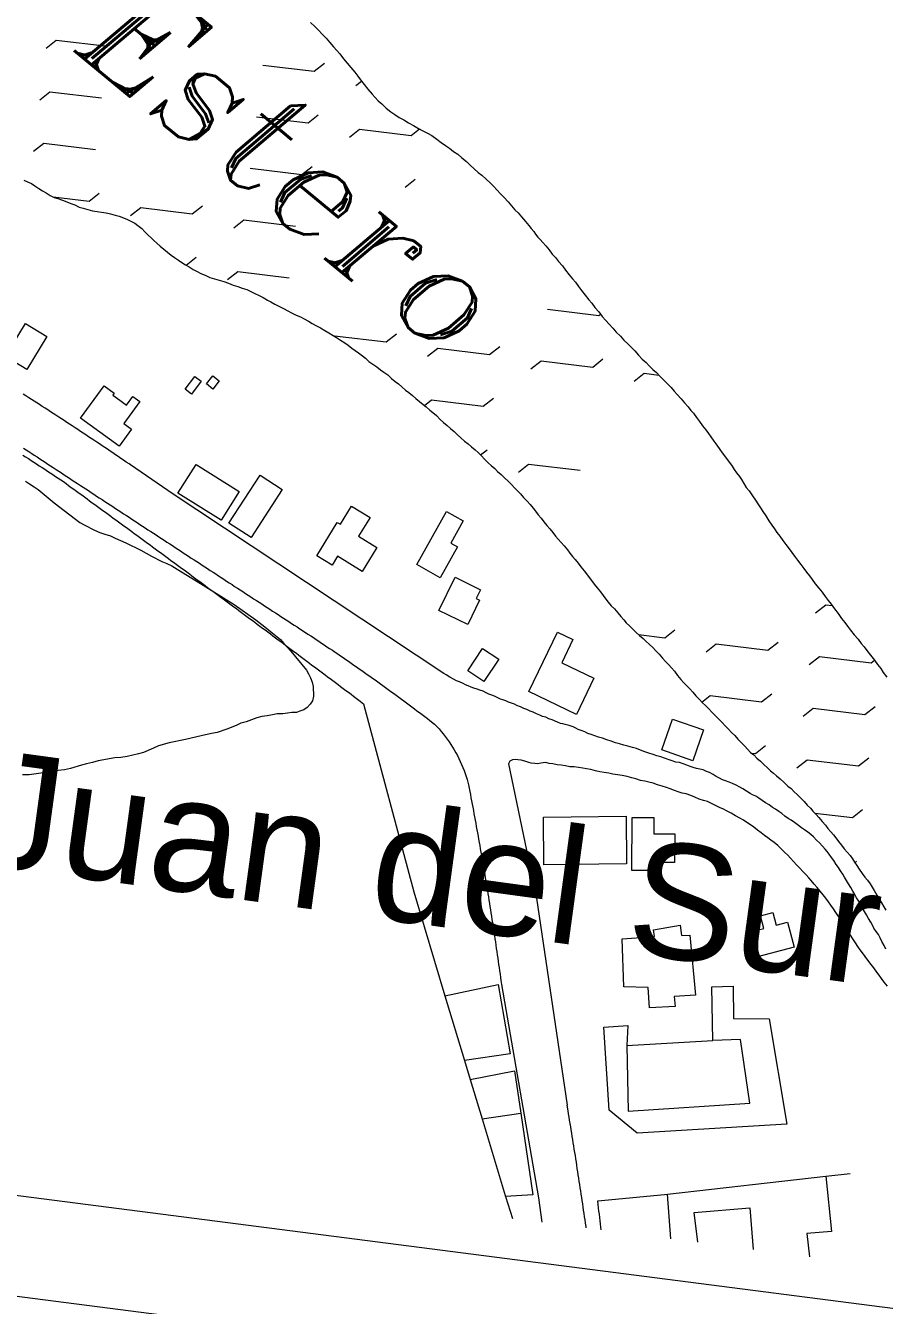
# Model space of a CAD drawing. Header units: inches. Extents: x 610851 to 630254, y 1234683 to 1264905.
# Drawn here: x 622846.62 to 622852.14, y 1246128.93 to 1246137.14 of the extents above; entities that cross this region are included whole.
import ezdxf

# ---------------------------------------------------------------- set-up
doc = ezdxf.new("R2010")
doc.units = ezdxf.units.IN
doc.header["$MEASUREMENT"] = 0
doc.layers.add('Level 50', color=7, linetype='Continuous', lineweight=0)
doc.layers.add('Level 7', color=7, linetype='Continuous', lineweight=0)
doc.styles.add('ROMANT', font='romant.shx')
doc.styles.add('Styletxt', font='txt.shx')
doc.styles.add('Swis721', font='swissk.ttf')
doc.styles.add('WMF-Arial0', font='arial.ttf')
doc.dimstyles.new('STANDARD-Linear', dxfattribs={"dimtxt": 1.5, "dimasz": 1.13, "dimexe": 0.125, "dimexo": 0.000625, "dimgap": 0.3, "dimtad": 1, "dimzin": 7, "dimdsep": 46, "dimtxsty": 'Styletxt', "dimsah": 1, "dimcen": 2.5, "dimclrd": 1, "dimclre": 1, "dimclrt": 2, "dimaunit": 1, "dimadec": 7, "dimazin": 0, "dimtfac": 1, "dimtofl": 0, "dimtmove": 1, "dimatfit": 3, "dimfxl": 1, "dimtolj": 1, "dimtzin": 0, "dimarcsym": 0})

msp = doc.modelspace()

# ---------------------------------------------------------------- linework, layer by layer
at = {"layer": 'Level 50', "color": 7}
for p, q in [((622846.75227, 1246136.99928), (622846.81796, 1246137.05078)), ((622846.81793, 1246137.05079), (622847.14941, 1246137.01064)), ((622848.14385, 1246136.89019), (622848.47533, 1246136.85004)), ((622848.47536, 1246136.85002), (622848.54105, 1246136.90152)), ((622848.74114, 1246136.75837), (622848.77812, 1246136.78737)), ((622846.71212, 1246136.6678), (622846.77781, 1246136.7193)), ((622846.77778, 1246136.71931), (622847.10926, 1246136.67916)), ((622848.1037, 1246136.55871), (622848.43518, 1246136.51856)), ((622848.43521, 1246136.51855), (622848.5009, 1246136.57005)), ((622848.70099, 1246136.4269), (622848.76668, 1246136.4784)), ((622848.76666, 1246136.47841), (622849.09814, 1246136.43826)), ((622849.09816, 1246136.43824), (622849.15106, 1246136.47971)), ((622846.67196, 1246136.33632), (622846.73766, 1246136.38782)), ((622846.73763, 1246136.38784), (622847.06911, 1246136.34769)), ((622848.06355, 1246136.22723), (622848.39503, 1246136.18708)), ((622848.39506, 1246136.18707), (622848.46075, 1246136.23857)), ((622849.05801, 1246136.10677), (622849.12371, 1246136.15827)), ((622846.79859, 1246136.04411), (622847.02896, 1246136.01621)), ((622847.02899, 1246136.01619), (622847.09468, 1246136.06769)), ((622847.29477, 1246135.92454), (622847.36047, 1246135.97604)), ((622847.36044, 1246135.97606), (622847.69192, 1246135.9359)), ((622847.69195, 1246135.93589), (622847.75764, 1246135.98739)), ((622847.95773, 1246135.84424), (622848.02343, 1246135.89574)), ((622848.0234, 1246135.89575), (622848.35488, 1246135.8556)), ((622847.65264, 1246135.60507), (622847.71749, 1246135.65591)), ((622847.91758, 1246135.51276), (622847.98327, 1246135.56426)), ((622847.98325, 1246135.56428), (622848.31473, 1246135.52412)), ((622849.97212, 1246135.32337), (622850.3036, 1246135.28322)), ((622850.30363, 1246135.2832), (622850.31352, 1246135.29096)), ((622848.6027, 1246135.14983), (622848.60608, 1246135.15248)), ((622848.60605, 1246135.15249), (622848.93753, 1246135.11234)), ((622848.93756, 1246135.11233), (622849.00326, 1246135.16383)), ((622849.20334, 1246135.02068), (622849.26904, 1246135.07218)), ((622849.26901, 1246135.07219), (622849.60049, 1246135.03204)), ((622849.60052, 1246135.03203), (622849.66621, 1246135.08353)), ((622849.8663, 1246134.94038), (622849.932, 1246134.99188)), ((622849.93197, 1246134.99189), (622850.26345, 1246134.95174)), ((622850.26348, 1246134.95173), (622850.32917, 1246135.00323)), ((622850.52926, 1246134.86008), (622850.59496, 1246134.91158)), ((622850.59493, 1246134.91159), (622850.68721, 1246134.90041)), ((622849.18302, 1246134.70474), (622849.22889, 1246134.7407)), ((622849.22886, 1246134.74071), (622849.56034, 1246134.70056)), ((622849.56037, 1246134.70055), (622849.62606, 1246134.75205)), ((622849.54376, 1246134.38752), (622849.58591, 1246134.42057)), ((622849.786, 1246134.27742), (622849.8517, 1246134.32892)), ((622849.85167, 1246134.32893), (622850.18315, 1246134.28878)), ((622851.69457, 1246133.37356), (622851.76027, 1246133.42506)), ((622851.76024, 1246133.42507), (622851.80037, 1246133.42021)), ((622850.55687, 1246133.23449), (622850.72565, 1246133.21404)), ((622850.72568, 1246133.21403), (622850.79138, 1246133.26553)), ((622850.99147, 1246133.12238), (622851.05716, 1246133.17388)), ((622851.05713, 1246133.17389), (622851.38861, 1246133.13374)), ((622851.38864, 1246133.13373), (622851.45434, 1246133.18523)), ((622851.65442, 1246133.04208), (622851.72012, 1246133.09358)), ((622851.72009, 1246133.09359), (622852.05157, 1246133.05344)), ((622852.0516, 1246133.05343), (622852.07276, 1246133.07001)), ((622850.96439, 1246132.80115), (622851.01701, 1246132.8424)), ((622851.01698, 1246132.84242), (622851.34846, 1246132.80226)), ((622851.34849, 1246132.80225), (622851.41419, 1246132.85375)), ((622851.61427, 1246132.7106), (622851.67997, 1246132.7621)), ((622851.67994, 1246132.76211), (622852.01142, 1246132.72196)), ((622852.01145, 1246132.72195), (622852.07714, 1246132.77345)), ((622851.30834, 1246132.47077), (622851.37403, 1246132.52227)), ((622851.28259, 1246132.4739), (622851.30831, 1246132.47079)), ((622851.57412, 1246132.37912), (622851.63982, 1246132.43062)), ((622851.63979, 1246132.43063), (622851.97127, 1246132.39048)), ((622851.9713, 1246132.39047), (622852.03699, 1246132.44197)), ((622851.68944, 1246132.08828), (622851.93112, 1246132.05901)), ((622851.93115, 1246132.05899), (622851.99684, 1246132.11049)), ((622851.94696, 1246131.77138), (622851.95669, 1246131.77901))]:
    msp.add_line(p, q, dxfattribs=at)
at = {"layer": 'Level 50', "color": 7, "flags": 128}
for points in [[(622820.76057, 1246198.55888), (622884.01186, 1246190.41034), (622875.61646, 1246125.24286), (622812.36517, 1246133.39141), (622820.76057, 1246198.55888)], [(622821.31465, 1246197.84093), (622883.29391, 1246189.85626), (622875.06238, 1246125.96082), (622813.08312, 1246133.94549), (622821.31465, 1246197.84093)], [(622848.45171, 1246137.16406), (622848.47905, 1246137.13781), (622848.50246, 1246137.11376), (622848.52582, 1246137.08928), (622848.55176, 1246137.06196), (622848.5733, 1246137.03646), (622848.59778, 1246137.00763), (622848.62114, 1246136.98316), (622848.64021, 1246136.96134), (622848.66283, 1246136.93108), (622848.6869, 1246136.90231), (622848.71096, 1246136.87353), (622848.73545, 1246136.84471), (622848.75512, 1246136.81777), (622848.77274, 1246136.79446), (622848.7954, 1246136.7646), (622848.81942, 1246136.73542), (622848.84643, 1246136.70332), (622848.86545, 1246136.68109), (622848.88633, 1246136.66031), (622848.90862, 1246136.6406), (622848.93638, 1246136.6143), (622848.9674, 1246136.59053), (622848.99296, 1246136.57335), (622849.02146, 1246136.55284), (622849.05076, 1246136.53855), (622849.08066, 1246136.51912), (622849.11243, 1246136.50114), (622849.14421, 1246136.48316), (622849.17345, 1246136.46845), (622849.17345, 1246136.46845), (622849.2027, 1246136.45374), (622849.23013, 1246136.43801), (622849.26256, 1246136.41531), (622849.28924, 1246136.39378), (622849.31774, 1246136.37327), (622849.34371, 1246136.35604), (622849.3704, 1246136.33451), (622849.39637, 1246136.31727), (622849.423, 1246136.29533), (622849.45221, 1246136.27052), (622849.47703, 1246136.24755), (622849.50226, 1246136.22452), (622849.52748, 1246136.20149), (622849.55164, 1246136.18323), (622849.57893, 1246136.15656), (622849.60421, 1246136.13395), (622849.62757, 1246136.10948), (622849.64846, 1246136.08869), (622849.67182, 1246136.06422), (622849.69482, 1246136.04022), (622849.7207, 1246136.01247), (622849.74266, 1246135.98692), (622849.7642, 1246135.96142), (622849.78509, 1246135.94063), (622849.80664, 1246135.91513), (622849.83112, 1246135.88631), (622849.85266, 1246135.86081), (622849.86776, 1246135.84077), (622849.8843, 1246135.82222), (622849.89687, 1246135.80545), (622849.91197, 1246135.78541), (622849.92594, 1246135.76973), (622849.9429, 1246135.75113), (622849.96192, 1246135.7289), (622849.98346, 1246135.7034), (622850.0036, 1246135.67682), (622850.02444, 1246135.65562), (622850.04458, 1246135.62903), (622850.06865, 1246135.60026), (622850.08879, 1246135.57368), (622850.1114, 1246135.54341), (622850.13295, 1246135.51791), (622850.15197, 1246135.49568), (622850.17211, 1246135.4691), (622850.1922, 1246135.44211), (622850.21486, 1246135.41225), (622850.23893, 1246135.38348), (622850.25795, 1246135.36125), (622850.27809, 1246135.33467), (622850.30257, 1246135.30585), (622850.32477, 1246135.27563), (622850.34673, 1246135.25008), (622850.37014, 1246135.22602), (622850.39309, 1246135.2016), (622850.41505, 1246135.17605), (622850.44099, 1246135.14872), (622850.46434, 1246135.12425), (622850.48916, 1246135.10127), (622850.51257, 1246135.07722), (622850.53346, 1246135.05643), (622850.55748, 1246135.02724), (622850.58089, 1246135.00319), (622850.60612, 1246134.98016), (622850.62701, 1246134.95937), (622850.65037, 1246134.9349), (622850.67271, 1246134.91561), (622850.69607, 1246134.89114), (622850.71948, 1246134.86708), (622850.74471, 1246134.84405), (622850.76807, 1246134.81958), (622850.78714, 1246134.79776), (622850.80616, 1246134.77553), (622850.83064, 1246134.74671), (622850.854, 1246134.72224), (622850.87555, 1246134.69674), (622850.89317, 1246134.67343), (622850.90971, 1246134.65488), (622850.9298, 1246134.62789), (622850.94994, 1246134.6013), (622850.96962, 1246134.57436), (622850.98976, 1246134.54778), (622851.00738, 1246134.52447), (622851.02247, 1246134.50443), (622851.04074, 1246134.4764), (622851.06083, 1246134.44941), (622851.07916, 1246134.4218), (622851.0942, 1246134.40134), (622851.10929, 1246134.3813), (622851.12649, 1246134.35804), (622851.14159, 1246134.338), (622851.15921, 1246134.31469), (622851.17243, 1246134.29321), (622851.18752, 1246134.27317), (622851.20514, 1246134.24986), (622851.21842, 1246134.22879), (622851.23417, 1246134.20404), (622851.24991, 1246134.17928), (622851.26753, 1246134.15597), (622851.29014, 1246134.12571), (622851.29014, 1246134.12571), (622851.30842, 1246134.09768), (622851.32422, 1246134.07334), (622851.34038, 1246134.04853), (622851.35613, 1246134.02378), (622851.3744, 1246133.99576), (622851.3952, 1246133.96446), (622851.41347, 1246133.93644), (622851.43109, 1246133.91313), (622851.44684, 1246133.88837), (622851.46446, 1246133.86506), (622851.4846, 1246133.83848), (622851.50469, 1246133.81148), (622851.52441, 1246133.78495), (622851.54203, 1246133.76164), (622851.55965, 1246133.73833), (622851.57974, 1246133.71134), (622851.59947, 1246133.68481), (622851.61955, 1246133.65781), (622851.63717, 1246133.6345), (622851.65479, 1246133.61119), (622851.67241, 1246133.58788), (622851.69208, 1246133.56093), (622851.71475, 1246133.53108), (622851.73629, 1246133.50558), (622851.75638, 1246133.47859), (622851.77652, 1246133.452), (622851.79414, 1246133.42869), (622851.81634, 1246133.39848), (622851.839, 1246133.36863), (622851.86162, 1246133.33836), (622851.88176, 1246133.31178), (622851.89891, 1246133.2881), (622851.91905, 1246133.26152), (622851.94312, 1246133.23275), (622851.9676, 1246133.20393), (622851.98769, 1246133.17693), (622852.00676, 1246133.15512), (622852.02433, 1246133.13139), (622852.04658, 1246133.10159), (622852.07353, 1246133.06908), (622852.09326, 1246133.04255), (622852.1134, 1246133.01597), (622852.12915, 1246132.99122), (622852.15176, 1246132.96095)], [(622846.61047, 1246136.15056), (622846.63285, 1246136.14136), (622846.65817, 1246136.12884), (622846.68126, 1246136.11535), (622846.70537, 1246136.09667), (622846.72887, 1246136.08312), (622846.75232, 1246136.06916), (622846.77975, 1246136.05342), (622846.80508, 1246136.0409), (622846.82927, 1246136.03274), (622846.85745, 1246136.02279), (622846.88604, 1246136.0128), (622846.91276, 1246136.00136), (622846.9366, 1246135.99366), (622846.96585, 1246135.97895), (622846.99191, 1246135.97223), (622847.02191, 1246135.96331), (622847.0519, 1246135.9544), (622847.08124, 1246135.9502), (622847.10876, 1246135.94497), (622847.1381, 1246135.94077), (622847.16556, 1246135.93513), (622847.19561, 1246135.92663), (622847.22168, 1246135.9199), (622847.2498, 1246135.90954), (622847.27658, 1246135.89852), (622847.30148, 1246135.88605), (622847.32241, 1246135.87536), (622847.34264, 1246135.85929), (622847.36675, 1246135.84061), (622847.38764, 1246135.81983), (622847.40853, 1246135.79904), (622847.42689, 1246135.78152), (622847.44525, 1246135.76401), (622847.46357, 1246135.74608), (622847.48591, 1246135.72679), (622847.51002, 1246135.70811), (622847.53277, 1246135.68877), (622847.55688, 1246135.67009), (622847.57851, 1246135.6551), (622847.60309, 1246135.63678), (622847.62472, 1246135.62179), (622847.64776, 1246135.60788), (622847.67126, 1246135.59433), (622847.69724, 1246135.5771), (622847.72215, 1246135.56463), (622847.74741, 1246135.5517), (622847.77419, 1246135.54067), (622847.80484, 1246135.52705), (622847.83343, 1246135.51705), (622847.86347, 1246135.50855), (622847.89347, 1246135.49964), (622847.92346, 1246135.49072), (622847.95416, 1246135.47751), (622847.98415, 1246135.4686), (622848.01274, 1246135.4586), (622848.04134, 1246135.44861), (622848.06764, 1246135.43722), (622848.09296, 1246135.4247), (622848.12221, 1246135.40999), (622848.14712, 1246135.39752), (622848.17455, 1246135.38179), (622848.19547, 1246135.37109), (622848.2229, 1246135.35536), (622848.24822, 1246135.34284), (622848.27747, 1246135.32813), (622848.3049, 1246135.31239), (622848.32975, 1246135.29951), (622848.35905, 1246135.28521), (622848.38578, 1246135.27377), (622848.4111, 1246135.26125), (622848.43853, 1246135.24552), (622848.46198, 1246135.23155), (622848.48941, 1246135.21582), (622848.51426, 1246135.20294), (622848.54211, 1246135.18714), (622848.56954, 1246135.17141), (622848.59551, 1246135.15417), (622848.61855, 1246135.14026), (622848.64458, 1246135.12344), (622848.67055, 1246135.10621), (622848.69219, 1246135.09122), (622848.71629, 1246135.07254), (622848.73793, 1246135.05755), (622848.75998, 1246135.04251), (622848.78414, 1246135.02424), (622848.8039, 1246135.00781), (622848.8039, 1246135.00781), (622848.82661, 1246134.98805), (622848.85077, 1246134.96979), (622848.87674, 1246134.95256), (622848.9009, 1246134.93429), (622848.92254, 1246134.9193), (622848.9467, 1246134.90104), (622848.97193, 1246134.87801), (622848.99422, 1246134.85831), (622849.01585, 1246134.84332), (622849.03856, 1246134.82356), (622849.06126, 1246134.8038), (622849.08289, 1246134.78881), (622849.10518, 1246134.7691), (622849.12794, 1246134.74976), (622849.15205, 1246134.73108), (622849.17439, 1246134.71179), (622849.19457, 1246134.6953), (622849.21728, 1246134.67555), (622849.2371, 1246134.65953), (622849.2598, 1246134.63977), (622849.28316, 1246134.6153), (622849.3055, 1246134.59601), (622849.32821, 1246134.57625), (622849.3505, 1246134.55654), (622849.3732, 1246134.53679), (622849.39549, 1246134.51708), (622849.41638, 1246134.49629), (622849.43909, 1246134.47654), (622849.46325, 1246134.45827), (622849.48595, 1246134.43852), (622849.50829, 1246134.41922), (622849.52847, 1246134.40274), (622849.54936, 1246134.38195), (622849.56838, 1246134.35972), (622849.59179, 1246134.33566), (622849.61197, 1246134.31918), (622849.63426, 1246134.29947), (622849.65263, 1246134.28196), (622849.67533, 1246134.2622), (622849.69875, 1246134.23814), (622849.72104, 1246134.21844), (622849.74192, 1246134.19765), (622849.76136, 1246134.17537), (622849.77972, 1246134.15785), (622849.80061, 1246134.13706), (622849.81963, 1246134.11483), (622849.84304, 1246134.09078), (622849.86206, 1246134.06855), (622849.8815, 1246134.04627), (622849.89617, 1246134.02628), (622849.91379, 1246134.00297), (622849.93323, 1246133.98069), (622849.95043, 1246133.95743), (622849.96986, 1246133.93514), (622849.98888, 1246133.91292), (622850.0065, 1246133.8896), (622850.02412, 1246133.86629), (622850.04061, 1246133.84734), (622850.0601, 1246133.82547), (622850.07912, 1246133.80324), (622850.10066, 1246133.77774), (622850.11575, 1246133.7577), (622850.13337, 1246133.73439), (622850.14987, 1246133.71543), (622850.1693, 1246133.69315), (622850.1865, 1246133.66989), (622850.20846, 1246133.64433), (622850.22355, 1246133.62429), (622850.24076, 1246133.60104), (622850.25585, 1246133.581), (622850.27347, 1246133.55769), (622850.29103, 1246133.53396), (622850.31258, 1246133.50846), (622850.33019, 1246133.48515), (622850.34781, 1246133.46184), (622850.3629, 1246133.4418), (622850.38192, 1246133.41957), (622850.40281, 1246133.39878), (622850.42436, 1246133.37328), (622850.44379, 1246133.351), (622850.46286, 1246133.32918), (622850.47936, 1246133.31023), (622850.50025, 1246133.28944), (622850.52108, 1246133.26824), (622850.54197, 1246133.24745), (622850.56467, 1246133.22769), (622850.58702, 1246133.2084), (622850.60538, 1246133.19089), (622850.62809, 1246133.17113), (622850.64897, 1246133.15034), (622850.66981, 1246133.12914), (622850.6907, 1246133.10836), (622850.71224, 1246133.08286), (622850.73168, 1246133.06057), (622850.75256, 1246133.03979), (622850.76906, 1246133.02083), (622850.78813, 1246132.99901), (622850.80822, 1246132.97202), (622850.82976, 1246132.94652), (622850.82976, 1246132.94652), (622850.84925, 1246132.92465), (622850.87009, 1246132.90345), (622850.88663, 1246132.8849), (622850.90752, 1246132.86412), (622850.92654, 1246132.84189), (622850.9499, 1246132.81742), (622850.96939, 1246132.79555), (622850.98775, 1246132.77803), (622851.00859, 1246132.75683), (622851.02948, 1246132.73604), (622851.05036, 1246132.71526), (622851.07372, 1246132.69079), (622851.09461, 1246132.67), (622851.11363, 1246132.64777), (622851.13452, 1246132.62698), (622851.15541, 1246132.6062), (622851.1763, 1246132.58541), (622851.19532, 1246132.56318), (622851.21621, 1246132.54239), (622851.23957, 1246132.51792), (622851.25653, 1246132.49932), (622851.27736, 1246132.47812), (622851.29718, 1246132.4621), (622851.31802, 1246132.4409), (622851.34077, 1246132.42156), (622851.36559, 1246132.39858), (622851.38395, 1246132.38107), (622851.40479, 1246132.35987), (622851.42502, 1246132.34379), (622851.44479, 1246132.32736), (622851.46749, 1246132.3076), (622851.49231, 1246132.28463), (622851.51759, 1246132.26201), (622851.53736, 1246132.24558), (622851.55824, 1246132.22479), (622851.57661, 1246132.20728), (622851.59744, 1246132.18607), (622851.62086, 1246132.16202), (622851.64029, 1246132.13973), (622851.66118, 1246132.11895), (622851.67767, 1246132.09999), (622851.69856, 1246132.0792), (622851.71506, 1246132.06024), (622851.73707, 1246132.03511), (622851.75861, 1246132.0096), (622851.7737, 1246131.98956), (622851.79272, 1246131.96734), (622851.80963, 1246131.94832), (622851.82473, 1246131.92828), (622851.84193, 1246131.90503), (622851.86136, 1246131.88274), (622851.87898, 1246131.85943), (622851.898, 1246131.8372), (622851.91707, 1246131.81539), (622851.93211, 1246131.79493), (622851.94539, 1246131.77387), (622851.95903, 1246131.75233), (622851.97483, 1246131.72799), (622851.99492, 1246131.70099), (622852.01212, 1246131.67774), (622852.02721, 1246131.6577), (622852.04483, 1246131.63439), (622852.05806, 1246131.6129), (622852.07133, 1246131.59183), (622852.08815, 1246131.56231), (622852.10502, 1246131.53321), (622852.11824, 1246131.51172), (622852.13405, 1246131.48738), (622852.14587, 1246131.46482)], [(622846.49252, 1246135.01942), (622846.62155, 1246135.23046), (622846.7577, 1246135.14727), (622846.62909, 1246134.93617), (622846.49252, 1246135.01942)], [(622847.64666, 1246134.80887), (622847.70775, 1246134.89106), (622847.74843, 1246134.86057), (622847.68734, 1246134.77838), (622847.64666, 1246134.80887)], [(622847.78279, 1246134.84309), (622847.8244, 1246134.89497), (622847.86523, 1246134.86235), (622847.82315, 1246134.81012), (622847.78279, 1246134.84309)], [(622849.30668, 1246132.98492), (622847.54319, 1246134.15266), (622847.54319, 1246134.15266), (622847.5262, 1246134.16453), (622847.50921, 1246134.1764), (622847.49181, 1246134.18832), (622847.47483, 1246134.20018), (622847.45742, 1246134.21211), (622847.44044, 1246134.22397), (622847.42298, 1246134.23548), (622847.40599, 1246134.24735), (622847.38859, 1246134.25927), (622847.3716, 1246134.27114), (622847.35415, 1246134.28264), (622847.33716, 1246134.29451), (622847.31976, 1246134.30643), (622847.30272, 1246134.31788), (622847.28532, 1246134.32981), (622847.26792, 1246134.34173), (622847.25088, 1246134.35318), (622847.23347, 1246134.3651), (622847.21602, 1246134.37661), (622847.19903, 1246134.38848), (622847.18158, 1246134.39998), (622847.16412, 1246134.41149), (622847.14713, 1246134.42336), (622847.12968, 1246134.43486), (622847.11222, 1246134.44637), (622847.09482, 1246134.45829), (622847.07778, 1246134.46975), (622847.06033, 1246134.48125), (622847.04287, 1246134.49276), (622847.02542, 1246134.50427), (622847.00796, 1246134.51577), (622846.99051, 1246134.52728), (622846.97347, 1246134.53873), (622846.95601, 1246134.55024), (622846.93856, 1246134.56175), (622846.9211, 1246134.57325), (622846.90365, 1246134.58476), (622846.88619, 1246134.59627), (622846.86874, 1246134.60777), (622846.85128, 1246134.61928), (622846.83377, 1246134.63037), (622846.81632, 1246134.64188), (622846.79886, 1246134.65339), (622846.78136, 1246134.66448), (622846.7639, 1246134.67599), (622846.74645, 1246134.6875), (622846.72852, 1246134.69864), (622846.71107, 1246134.71015), (622846.69356, 1246134.72124), (622846.67611, 1246134.73275), (622846.6586, 1246134.74384), (622846.64109, 1246134.75493), (622846.62322, 1246134.76649), (622846.60571, 1246134.77759)], [(622847.22124, 1246134.44327), (622846.9743, 1246134.62363), (622847.12558, 1246134.83097), (622847.19099, 1246134.78341), (622847.18184, 1246134.77112), (622847.22727, 1246134.73833), (622847.26997, 1246134.70716), (622847.31029, 1246134.76215), (622847.35454, 1246134.72993), (622847.25176, 1246134.58873), (622847.30102, 1246134.55293), (622847.22124, 1246134.44327)], [(622846.60408, 1246134.38601), (622846.62154, 1246134.3745), (622846.63904, 1246134.36341), (622846.65697, 1246134.35226), (622846.67442, 1246134.34075), (622846.69193, 1246134.32966), (622846.70939, 1246134.31815), (622846.72684, 1246134.30665), (622846.74435, 1246134.29555), (622846.7618, 1246134.28405), (622846.77926, 1246134.27254), (622846.79677, 1246134.26145), (622846.81422, 1246134.24994), (622846.84722, 1246134.22843), (622846.84722, 1246134.22843), (622846.86416, 1246134.21615), (622846.88109, 1246134.20387), (622846.89761, 1246134.19164), (622846.91454, 1246134.17936), (622846.93148, 1246134.16708), (622846.94841, 1246134.1548), (622846.96535, 1246134.14252), (622846.98228, 1246134.13024), (622846.99916, 1246134.11754), (622847.0161, 1246134.10526), (622847.03262, 1246134.09303), (622847.04955, 1246134.08075), (622847.06649, 1246134.06847), (622847.08342, 1246134.05619), (622847.10035, 1246134.0439), (622847.11729, 1246134.03162), (622847.13381, 1246134.01939), (622847.15074, 1246134.00711), (622847.16768, 1246133.99483), (622847.18456, 1246133.98214), (622847.20149, 1246133.96985), (622847.21843, 1246133.95757), (622847.23495, 1246133.94534), (622847.25188, 1246133.93306), (622847.26882, 1246133.92078), (622847.28575, 1246133.9085), (622847.30263, 1246133.8958), (622847.31956, 1246133.88352), (622847.33609, 1246133.8713), (622847.35302, 1246133.85901), (622847.36995, 1246133.84673), (622847.38683, 1246133.83404), (622847.40377, 1246133.82176), (622847.42029, 1246133.80953), (622847.43722, 1246133.79725), (622847.45416, 1246133.78496), (622847.47104, 1246133.77227), (622847.48756, 1246133.76004), (622847.50449, 1246133.74776), (622847.52143, 1246133.73548), (622847.53831, 1246133.72278), (622847.55483, 1246133.71055), (622847.57176, 1246133.69827), (622847.5887, 1246133.68599), (622847.60558, 1246133.6733), (622847.6221, 1246133.66107), (622847.63903, 1246133.64879), (622847.65591, 1246133.63609), (622847.67285, 1246133.62381), (622847.68937, 1246133.61158), (622847.70625, 1246133.59889), (622847.72318, 1246133.5866), (622847.74012, 1246133.57432), (622847.75664, 1246133.56209), (622847.77352, 1246133.5494), (622847.79045, 1246133.53712), (622847.80692, 1246133.52447), (622847.82385, 1246133.51219), (622847.84079, 1246133.49991), (622847.85767, 1246133.48722), (622847.87419, 1246133.47499), (622847.89112, 1246133.46271), (622847.90801, 1246133.45001), (622847.92453, 1246133.43778), (622847.94141, 1246133.42509), (622847.95834, 1246133.41281), (622847.97486, 1246133.40058), (622847.99174, 1246133.38788), (622848.00868, 1246133.3756), (622848.02514, 1246133.36296), (622848.04208, 1246133.35068), (622848.05896, 1246133.33798), (622848.07548, 1246133.32575), (622848.09241, 1246133.31347), (622848.10929, 1246133.30078), (622848.12581, 1246133.28855), (622848.1427, 1246133.27585), (622848.15922, 1246133.26362), (622848.1761, 1246133.25093), (622848.19303, 1246133.23865), (622848.19303, 1246133.23865), (622848.2095, 1246133.22601), (622848.22643, 1246133.21372), (622848.24331, 1246133.20103), (622848.25983, 1246133.1888), (622848.27671, 1246133.17611), (622848.29323, 1246133.16388), (622848.31012, 1246133.15118), (622848.32705, 1246133.1389), (622848.34352, 1246133.12626), (622848.36045, 1246133.11398), (622848.37692, 1246133.10133), (622848.3938, 1246133.08864), (622848.41073, 1246133.07636), (622848.4272, 1246133.06372), (622848.44413, 1246133.05143), (622848.4606, 1246133.03879), (622848.47754, 1246133.02651), (622848.49442, 1246133.01381), (622848.51088, 1246133.00117), (622848.52782, 1246132.98889), (622848.54429, 1246132.97625), (622848.56117, 1246132.96355), (622848.57769, 1246132.95133), (622848.59457, 1246132.93863), (622848.61109, 1246132.9264), (622848.62797, 1246132.91371), (622848.64444, 1246132.90106), (622848.66137, 1246132.88878), (622848.67825, 1246132.87609), (622848.69472, 1246132.86344), (622848.71165, 1246132.85116), (622848.72812, 1246132.83852), (622848.745, 1246132.82583), (622848.76152, 1246132.8136), (622848.79218, 1246132.79029), (622849.11384, 1246131.58273), (622849.31452, 1246130.91596), (622849.31452, 1246130.91596), (622849.4401, 1246130.49915), (622849.4401, 1246130.49915), (622849.47696, 1246130.37699), (622849.47696, 1246130.37699), (622849.55305, 1246130.12479), (622849.55305, 1246130.12479), (622849.70102, 1246129.63356), (622849.70281, 1246129.62786), (622849.70281, 1246129.62786), (622849.74898, 1246129.48636)], [(622846.60782, 1246134.43139), (622846.62528, 1246134.41989), (622846.64279, 1246134.40879), (622846.66024, 1246134.39729), (622846.67728, 1246134.38583), (622846.69474, 1246134.37433), (622846.71219, 1246134.36282), (622846.7297, 1246134.35173), (622846.74716, 1246134.34022), (622846.7642, 1246134.32877), (622846.78165, 1246134.31726), (622846.79916, 1246134.30617), (622846.81662, 1246134.29466), (622846.83366, 1246134.28321), (622846.85111, 1246134.2717), (622846.86857, 1246134.26019), (622846.88607, 1246134.2491), (622846.90312, 1246134.23765), (622846.90312, 1246134.23765), (622846.92057, 1246134.22614), (622846.93803, 1246134.21463), (622846.95553, 1246134.20354), (622846.97299, 1246134.19203), (622846.99003, 1246134.18058), (622847.00748, 1246134.16907), (622847.02499, 1246134.15798), (622847.04245, 1246134.14647), (622847.05949, 1246134.13502), (622847.07694, 1246134.12351), (622847.09445, 1246134.11242), (622847.11191, 1246134.10091), (622847.12936, 1246134.0894), (622847.1464, 1246134.07795), (622847.16391, 1246134.06686), (622847.18137, 1246134.05535), (622847.19882, 1246134.04384), (622847.21633, 1246134.03275), (622847.23337, 1246134.0213), (622847.25082, 1246134.00979), (622847.26828, 1246133.99828), (622847.28579, 1246133.98719), (622847.30283, 1246133.97574), (622847.32028, 1246133.96423), (622847.33779, 1246133.95314), (622847.35525, 1246133.94163), (622847.3727, 1246133.93012), (622847.38974, 1246133.91867), (622847.40725, 1246133.90758), (622847.42471, 1246133.89607), (622847.44216, 1246133.88456), (622847.45967, 1246133.87347), (622847.47671, 1246133.86202), (622847.49416, 1246133.85051), (622847.51167, 1246133.83942), (622847.52913, 1246133.82791), (622847.54658, 1246133.8164), (622847.56362, 1246133.80495), (622847.58113, 1246133.79386), (622847.59859, 1246133.78235), (622847.61604, 1246133.77084), (622847.63355, 1246133.75975), (622847.651, 1246133.74824), (622847.66804, 1246133.73679), (622847.68555, 1246133.7257), (622847.70301, 1246133.71419), (622847.72046, 1246133.70268), (622847.73797, 1246133.69159), (622847.75501, 1246133.68014), (622847.77247, 1246133.66863), (622847.78998, 1246133.65754), (622847.80743, 1246133.64603), (622847.82488, 1246133.63452), (622847.84239, 1246133.62343), (622847.85943, 1246133.61198), (622847.87689, 1246133.60047), (622847.8944, 1246133.58938), (622847.91185, 1246133.57787), (622847.92931, 1246133.56636), (622847.94682, 1246133.55527), (622847.96386, 1246133.54382), (622847.98136, 1246133.53272), (622847.99882, 1246133.52122), (622848.01627, 1246133.50971), (622848.03378, 1246133.49862), (622848.05124, 1246133.48711), (622848.06828, 1246133.47565), (622848.08579, 1246133.46456), (622848.10324, 1246133.45305), (622848.12075, 1246133.44196), (622848.1382, 1246133.43046), (622848.15566, 1246133.41895), (622848.17275, 1246133.40791), (622848.19021, 1246133.3964), (622848.20766, 1246133.38489), (622848.22517, 1246133.3738), (622848.24263, 1246133.36229), (622848.26013, 1246133.3512), (622848.27718, 1246133.33975), (622848.29463, 1246133.32824), (622848.31214, 1246133.31715), (622848.32959, 1246133.30564), (622848.3471, 1246133.29455), (622848.36456, 1246133.28304), (622848.38201, 1246133.27153), (622848.39911, 1246133.2605), (622848.43484, 1246133.23737), (622848.43484, 1246133.23737), (622848.4523, 1246133.22587), (622848.46975, 1246133.21436), (622848.48721, 1246133.20285), (622848.50466, 1246133.19135), (622848.52212, 1246133.17984), (622848.53952, 1246133.16792), (622848.55656, 1246133.15647), (622848.57402, 1246133.14496), (622848.59142, 1246133.13304), (622848.60846, 1246133.12158), (622848.62586, 1246133.10966), (622848.62586, 1246133.10966), (622848.64331, 1246133.09816), (622848.6603, 1246133.08629), (622848.6777, 1246133.07437), (622848.69469, 1246133.0625), (622848.71209, 1246133.05058), (622848.72908, 1246133.03871), (622848.74607, 1246133.02684), (622848.76347, 1246133.01492), (622848.78046, 1246133.00306), (622848.79744, 1246132.99119), (622848.81438, 1246132.97891), (622848.83178, 1246132.96699), (622848.84871, 1246132.9547), (622848.8657, 1246132.94284), (622848.88264, 1246132.93056), (622848.89962, 1246132.91869), (622848.91656, 1246132.90641), (622848.93349, 1246132.89412), (622848.95043, 1246132.88184), (622848.96736, 1246132.86956), (622848.98388, 1246132.85733), (622849.00082, 1246132.84505), (622849.01775, 1246132.83277), (622849.03463, 1246132.82008), (622849.05115, 1246132.80785), (622849.06809, 1246132.79557), (622849.08497, 1246132.78287), (622849.10149, 1246132.77064), (622849.11837, 1246132.75795), (622849.13483, 1246132.7453), (622849.15177, 1246132.73302), (622849.16824, 1246132.72038), (622849.1847, 1246132.70774), (622849.20158, 1246132.69504), (622849.21805, 1246132.6824), (622849.24789, 1246132.6592), (622849.24789, 1246132.6592), (622849.26238, 1246132.64429), (622849.27682, 1246132.62896), (622849.29032, 1246132.61291), (622849.30341, 1246132.59692), (622849.31644, 1246132.58051), (622849.32901, 1246132.56374), (622849.34111, 1246132.54661), (622849.3528, 1246132.52953), (622849.36397, 1246132.51168), (622849.37472, 1246132.49389), (622849.38501, 1246132.47573), (622849.39483, 1246132.45721), (622849.40423, 1246132.43874), (622849.41317, 1246132.41992), (622849.42164, 1246132.40073), (622849.42969, 1246132.3816), (622849.43687, 1246132.36216), (622849.44399, 1246132.3423), (622849.4507, 1246132.3225), (622849.45657, 1246132.30281), (622849.46566, 1246132.26881), (622849.46566, 1246132.26881), (622849.46978, 1246132.2485), (622849.47343, 1246132.22783), (622849.47754, 1246132.20752), (622849.48161, 1246132.1868), (622849.48531, 1246132.16654), (622849.48937, 1246132.14582), (622849.49308, 1246132.12556), (622849.49714, 1246132.10484), (622849.50079, 1246132.08417), (622849.50449, 1246132.06391), (622849.50856, 1246132.04319), (622849.51226, 1246132.02293), (622849.51591, 1246132.00226), (622849.51956, 1246131.98159), (622849.52326, 1246131.96134), (622849.52691, 1246131.94067), (622849.53056, 1246131.92), (622849.53421, 1246131.89933), (622849.53791, 1246131.87907), (622849.54156, 1246131.8584), (622849.54521, 1246131.83773), (622849.54892, 1246131.81748), (622849.55257, 1246131.79681), (622849.5558, 1246131.77619), (622849.55945, 1246131.75552), (622849.5631, 1246131.73485), (622849.56639, 1246131.71465), (622849.57004, 1246131.69398), (622849.57327, 1246131.67336), (622849.57692, 1246131.65269), (622849.58016, 1246131.63207), (622849.58339, 1246131.61146), (622849.58704, 1246131.59079), (622849.59028, 1246131.57017), (622849.59352, 1246131.54955), (622849.59717, 1246131.52888), (622849.60045, 1246131.50868), (622849.60369, 1246131.48807), (622849.60693, 1246131.46745), (622849.61016, 1246131.44683), (622849.61016, 1246131.44683), (622849.6134, 1246131.42622), (622849.61663, 1246131.4056), (622849.61981, 1246131.38457), (622849.62264, 1246131.364), (622849.62587, 1246131.34339), (622849.62911, 1246131.32277), (622849.63234, 1246131.30215), (622849.63516, 1246131.28159), (622849.6384, 1246131.26098), (622849.64164, 1246131.24036), (622849.64446, 1246131.2198), (622849.64769, 1246131.19918), (622849.65046, 1246131.1782), (622849.65328, 1246131.15764), (622849.65652, 1246131.13702), (622849.65934, 1246131.11646), (622849.66216, 1246131.09589), (622849.66534, 1246131.07486), (622849.66817, 1246131.0543), (622849.67099, 1246131.03374), (622849.67381, 1246131.01317), (622849.67734, 1246130.98831), (622849.91529, 1246129.61774), (622849.93571, 1246129.46231)], [(622847.87636, 1246133.96876), (622847.6, 1246134.14282), (622847.71588, 1246134.32694), (622847.99224, 1246134.15288), (622847.87636, 1246133.96876)], [(622846.6209, 1246134.2193), (622846.64688, 1246134.20206), (622846.67543, 1246134.18197), (622846.7014, 1246134.16474), (622846.72809, 1246134.1432), (622846.80463, 1246134.08074), (622846.96883, 1246133.95396), (622846.99808, 1246133.93925), (622847.06354, 1246133.90514), (622847.09864, 1246133.8901), (622847.13115, 1246133.87792), (622847.16554, 1246133.86718), (622847.19665, 1246133.85391), (622847.26539, 1246133.82233), (622847.36156, 1246133.77501), (622847.42949, 1246133.73722), (622847.49636, 1246133.7042), (622847.52747, 1246133.69093), (622847.5607, 1246133.67445), (622847.59505, 1246133.65361), (622847.74494, 1246133.56276), (622847.96062, 1246133.42724), (622848.10034, 1246133.32928), (622848.15665, 1246133.28289), (622848.20538, 1246133.24632), (622848.25735, 1246133.20217), (622848.28071, 1246133.1777), (622848.32468, 1246133.127), (622848.42548, 1246133.0046), (622848.4373, 1246132.98204), (622848.45164, 1246132.9562), (622848.46272, 1246132.92784), (622848.46759, 1246132.90028), (622848.46979, 1246132.83898), (622848.46419, 1246132.80856), (622848.4492, 1246132.78692), (622848.43022, 1246132.76706), (622848.40832, 1246132.75053), (622848.38323, 1246132.74198), (622848.36001, 1246132.73487), (622848.33174, 1246132.7343), (622848.30412, 1246132.72902), (622848.27259, 1246132.72593), (622848.23671, 1246132.72508), (622848.20728, 1246132.71877), (622848.17247, 1246132.71316), (622848.13906, 1246132.70862), (622848.10636, 1246132.69979), (622848.03875, 1246132.67483), (622848.0046, 1246132.6645), (622848.0046, 1246132.6645), (622847.97297, 1246132.6509), (622847.91303, 1246132.62664), (622847.85052, 1246132.60524), (622847.81571, 1246132.59962), (622847.74819, 1246132.58518), (622847.64793, 1246132.56148), (622847.54374, 1246132.53997), (622847.47548, 1246132.51973), (622847.44198, 1246132.50469), (622847.37877, 1246132.4779), (622847.34602, 1246132.46865), (622847.27384, 1246132.4506), (622847.23282, 1246132.44578), (622847.19507, 1246132.44349), (622847.15839, 1246132.43644), (622847.12358, 1246132.43082), (622847.0869, 1246132.42376), (622847.05093, 1246132.41241), (622847.01243, 1246132.40432), (622846.98015, 1246132.39543), (622846.91002, 1246132.37375), (622846.87152, 1246132.36566), (622846.83092, 1246132.36079), (622846.79569, 1246132.35523), (622846.75649, 1246132.35144), (622846.71986, 1246132.3448), (622846.64403, 1246132.33437), (622846.60049, 1246132.33282)], [(622848.0691, 1246133.85766), (622847.92733, 1246133.94957), (622848.12693, 1246134.25757), (622848.26869, 1246134.16567), (622848.0691, 1246133.85766)], [(622848.49084, 1246133.74063), (622848.62273, 1246133.95425), (622848.64261, 1246133.94201), (622848.71439, 1246134.05817), (622848.83329, 1246133.98478), (622848.75995, 1246133.86629), (622848.87802, 1246133.79301), (622848.78285, 1246133.63904), (622848.6246, 1246133.73686), (622848.58944, 1246133.67953), (622848.49084, 1246133.74063)], [(622849.13288, 1246133.684), (622849.3237, 1246134.02512), (622849.43162, 1246133.96451), (622849.35125, 1246133.82084), (622849.39444, 1246133.79676), (622849.28441, 1246133.59926), (622849.13288, 1246133.684)], [(622849.46069, 1246133.29838), (622849.27543, 1246133.38916), (622849.37941, 1246133.60174), (622849.54333, 1246133.52171), (622849.51583, 1246133.46508), (622849.53722, 1246133.45474), (622849.46069, 1246133.29838)], [(622850.15937, 1246132.72105), (622849.85381, 1246132.86772), (622850.03727, 1246133.24977), (622850.13675, 1246133.20202), (622850.06589, 1246133.05376), (622850.27156, 1246132.95488), (622850.15937, 1246132.72105)], [(622849.56472, 1246132.93316), (622849.46117, 1246133.00163), (622849.55625, 1246133.14509), (622849.65979, 1246133.07662), (622849.56472, 1246132.93316)], [(622852.147, 1246131.21554), (622852.13559, 1246131.23806), (622852.12125, 1246131.26389), (622852.10984, 1246131.2864), (622852.09802, 1246131.30897), (622852.08292, 1246131.32901), (622852.0697, 1246131.35049), (622852.06035, 1246131.36937), (622852.04965, 1246131.38758), (622852.0339, 1246131.41233), (622852.02208, 1246131.4349), (622852.0088, 1246131.45597), (622851.99445, 1246131.4818), (622851.98305, 1246131.50431), (622851.97193, 1246131.52258), (622851.95865, 1246131.54365), (622851.94683, 1246131.56621), (622851.93361, 1246131.58769), (622851.9222, 1246131.6102), (622851.90604, 1246131.63501), (622851.89276, 1246131.65608), (622851.87954, 1246131.67756), (622851.86878, 1246131.69536), (622851.85515, 1246131.7169), (622851.84187, 1246131.73797), (622851.82678, 1246131.75801), (622851.81103, 1246131.78276), (622851.79775, 1246131.80383), (622851.78266, 1246131.82387), (622851.77009, 1246131.84064), (622851.75612, 1246131.85632), (622851.73916, 1246131.87492), (622851.72014, 1246131.89715), (622851.70177, 1246131.91467), (622851.68088, 1246131.93545), (622851.66504, 1246131.9497), (622851.64486, 1246131.96618), (622851.62323, 1246131.98118), (622851.60412, 1246131.9929), (622851.58435, 1246132.00933), (622851.55978, 1246132.02765), (622851.53814, 1246132.04264), (622851.51903, 1246132.05436), (622851.4974, 1246132.06935), (622851.47722, 1246132.08584), (622851.45811, 1246132.09756), (622851.43647, 1246132.11255), (622851.41736, 1246132.12427), (622851.39713, 1246132.14034), (622851.37368, 1246132.1543), (622851.35204, 1246132.16929), (622851.33041, 1246132.18429), (622851.3113, 1246132.19601), (622851.29032, 1246132.20628), (622851.27373, 1246132.21473), (622851.25209, 1246132.22972), (622851.22864, 1246132.24369), (622851.20766, 1246132.25396), (622851.18421, 1246132.26793), (622851.16183, 1246132.27712), (622851.13945, 1246132.28632), (622851.11665, 1246132.29557), (622851.0968, 1246132.30149), (622851.07769, 1246132.31321), (622851.05671, 1246132.32349), (622851.0376, 1246132.33521), (622851.01414, 1246132.34917), (622850.99382, 1246132.35474), (622850.97331, 1246132.36538), (622850.95158, 1246132.36986), (622850.92991, 1246132.37475), (622850.92991, 1246132.37475), (622850.90958, 1246132.38032), (622850.88973, 1246132.38624), (622850.86693, 1246132.39549), (622850.84455, 1246132.40469), (622850.82035, 1246132.41286), (622850.79717, 1246132.41584), (622850.77297, 1246132.42401), (622850.74872, 1246132.43176), (622850.72452, 1246132.43993), (622850.70173, 1246132.44918), (622850.67607, 1246132.45585), (622850.65182, 1246132.4636), (622850.62323, 1246132.4736), (622850.59903, 1246132.48177), (622850.57086, 1246132.49171), (622850.54414, 1246132.50315), (622850.51807, 1246132.50987), (622850.48802, 1246132.51837), (622850.46237, 1246132.52504), (622850.4363, 1246132.53177), (622850.41024, 1246132.53849), (622850.38211, 1246132.54885), (622850.35352, 1246132.55885), (622850.32534, 1246132.56879), (622850.30109, 1246132.57654), (622850.2769, 1246132.58471), (622850.25264, 1246132.59246), (622850.23279, 1246132.59839), (622850.21186, 1246132.60908), (622850.18907, 1246132.61833), (622850.17102, 1246132.62528), (622850.15402, 1246132.63378), (622850.13738, 1246132.64182), (622850.11319, 1246132.64999), (622850.08753, 1246132.65666), (622850.0716, 1246132.66039), (622850.05567, 1246132.66413), (622850.03722, 1246132.67114), (622850.00217, 1246132.68659), (622849.98232, 1246132.69252), (622849.96139, 1246132.70321), (622849.94107, 1246132.70877), (622849.92308, 1246132.71614), (622849.9021, 1246132.72642), (622849.88117, 1246132.73711), (622849.86126, 1246132.74262), (622849.84033, 1246132.75331), (622849.82006, 1246132.75929), (622849.7995, 1246132.76951), (622849.7767, 1246132.77876), (622849.76011, 1246132.78721), (622849.74166, 1246132.79422), (622849.7232, 1246132.80123), (622849.70522, 1246132.80859), (622849.68676, 1246132.8156), (622849.67083, 1246132.81934), (622849.65424, 1246132.82778), (622849.63326, 1246132.83806), (622849.61486, 1246132.84548), (622849.59641, 1246132.85249), (622849.57982, 1246132.86094), (622849.55884, 1246132.87122), (622849.53898, 1246132.87714), (622849.52053, 1246132.88415), (622849.50067, 1246132.89007), (622849.48221, 1246132.89708), (622849.46381, 1246132.9045), (622849.44717, 1246132.91254), (622849.43059, 1246132.92098), (622849.40779, 1246132.93023), (622849.38793, 1246132.93616), (622849.36882, 1246132.94788), (622849.34532, 1246132.96143), (622849.32187, 1246132.97539), (622849.30668, 1246132.98492)], [(622850.90555, 1246132.42418), (622850.70671, 1246132.49441), (622850.77678, 1246132.69201), (622850.97562, 1246132.62178), (622850.90555, 1246132.42418)], [(622852.15625, 1246130.97701), (622852.13611, 1246131.00359), (622852.11854, 1246131.02731), (622852.10345, 1246131.04735), (622852.08877, 1246131.06734), (622852.06863, 1246131.09392), (622852.05101, 1246131.11723), (622852.03092, 1246131.14423), (622852.01372, 1246131.16749), (622851.9961, 1246131.1908), (622851.98101, 1246131.21084), (622851.96591, 1246131.23088), (622851.95017, 1246131.25563), (622851.93442, 1246131.28038), (622851.91862, 1246131.30472), (622851.90245, 1246131.32953), (622851.88923, 1246131.35101), (622851.87343, 1246131.37535), (622851.8602, 1246131.39684), (622851.84404, 1246131.42164), (622851.82577, 1246131.44967), (622851.80997, 1246131.47401), (622851.7924, 1246131.49773), (622851.77731, 1246131.51777), (622851.76011, 1246131.54103), (622851.74249, 1246131.56434), (622851.72487, 1246131.58765), (622851.70585, 1246131.60988), (622851.68642, 1246131.63216), (622851.6674, 1246131.65439), (622851.65085, 1246131.67294), (622851.63394, 1246131.69195), (622851.61305, 1246131.71274), (622851.59404, 1246131.73496), (622851.57315, 1246131.75575), (622851.55371, 1246131.77803), (622851.53464, 1246131.79985), (622851.51633, 1246131.81778), (622851.49797, 1246131.83529), (622851.47455, 1246131.85935), (622851.45226, 1246131.87906), (622851.42956, 1246131.89881), (622851.40792, 1246131.91381), (622851.38769, 1246131.92988), (622851.36605, 1246131.94487), (622851.34629, 1246131.9613), (622851.32171, 1246131.97962), (622851.29761, 1246131.9983), (622851.27597, 1246132.01329), (622851.25434, 1246132.02828), (622851.23083, 1246132.04183), (622851.20738, 1246132.05579), (622851.17995, 1246132.07153), (622851.15258, 1246132.08768), (622851.12726, 1246132.1002), (622851.10235, 1246132.11267), (622851.07744, 1246132.12513), (622851.05212, 1246132.13765), (622851.02722, 1246132.15012), (622851.00049, 1246132.16156), (622850.97484, 1246132.16823), (622850.94625, 1246132.17823), (622850.91953, 1246132.18966), (622850.89281, 1246132.2011), (622850.86463, 1246132.21104), (622850.83711, 1246132.21627), (622850.81291, 1246132.22444), (622850.78866, 1246132.23219), (622850.76194, 1246132.24363), (622850.73769, 1246132.25139), (622850.70915, 1246132.2618), (622850.6791, 1246132.2703), (622850.65093, 1246132.28024), (622850.62304, 1246132.28593), (622850.59739, 1246132.29261), (622850.56987, 1246132.29783), (622850.54133, 1246132.30824), (622850.51381, 1246132.31347), (622850.48382, 1246132.32239), (622850.45195, 1246132.32986), (622850.42303, 1246132.33401), (622850.39369, 1246132.33821), (622850.36622, 1246132.34385), (622850.33689, 1246132.34805), (622850.30936, 1246132.35328), (622850.2819, 1246132.35892), (622850.25185, 1246132.36742), (622850.22397, 1246132.37312), (622850.20084, 1246132.37652), (622850.1715, 1246132.38072), (622850.14398, 1246132.38595), (622850.11576, 1246132.38579), (622850.11576, 1246132.38579), (622850.08783, 1246132.39108), (622850.06036, 1246132.39672), (622850.03536, 1246132.39868), (622850.00784, 1246132.40391), (622849.9843, 1246132.40736), (622849.96262, 1246132.41226), (622849.94595, 1246132.4102), (622849.92927, 1246132.40814), (622849.91114, 1246132.40458), (622849.89193, 1246132.40579), (622849.86839, 1246132.40925), (622849.85246, 1246132.41298), (622849.82826, 1246132.42115), (622849.80401, 1246132.4289), (622849.78341, 1246132.42903), (622849.76561, 1246132.43132), (622849.74893, 1246132.42926), (622849.73151, 1246132.42141), (622849.72306, 1246132.40482)], [(622849.72306, 1246132.40482), (622849.90188, 1246131.54223), (622850.09976, 1246130.21343)], [(622850.48103, 1246131.76178), (622849.95047, 1246131.75607), (622849.94738, 1246132.06199), (622850.47752, 1246132.06775), (622850.48103, 1246131.76178)], [(622850.5152, 1246131.71993), (622850.51788, 1246132.06087), (622850.6562, 1246132.05989), (622850.65534, 1246131.95521), (622850.78989, 1246131.95429), (622850.78847, 1246131.77015), (622850.65941, 1246131.7712), (622850.65937, 1246131.71861), (622850.5152, 1246131.71993)], [(622851.55681, 1246131.22719), (622851.32118, 1246131.16538), (622851.27918, 1246131.32608), (622851.36194, 1246131.34782), (622851.34045, 1246131.42929), (622851.41969, 1246131.4498), (622851.44081, 1246131.3688), (622851.51481, 1246131.38789), (622851.55681, 1246131.22719)], [(622850.92386, 1246130.91989), (622850.78684, 1246130.91145), (622850.7925, 1246130.84759), (622850.62722, 1246130.83859), (622850.62052, 1246130.96949), (622850.46434, 1246130.97235), (622850.45199, 1246131.28157), (622850.66011, 1246131.29642), (622850.65421, 1246131.33884), (622850.82547, 1246131.36812), (622850.83371, 1246131.30141), (622850.88809, 1246131.30534), (622850.92386, 1246130.91989)], [(622849.31452, 1246130.91596), (622849.65627, 1246130.98808), (622849.7323, 1246130.54273), (622849.4401, 1246130.49915)], [(622850.54886, 1246130.03438), (622850.36869, 1246130.18089), (622850.33466, 1246130.71384), (622850.48836, 1246130.72434), (622850.48352, 1246130.59534), (622850.48352, 1246130.59534), (622851.0352, 1246130.6278), (622851.0352, 1246130.6278), (622851.02821, 1246130.97209), (622851.16594, 1246130.97623), (622851.16738, 1246130.76858), (622851.39714, 1246130.76844), (622851.51024, 1246130.09148), (622850.54886, 1246130.03438)], [(622850.48352, 1246130.59534), (622850.49151, 1246130.17391), (622851.27307, 1246130.22682), (622851.21249, 1246130.63526), (622851.0352, 1246130.6278)], [(622849.47696, 1246130.37699), (622849.76025, 1246130.43308), (622849.80096, 1246130.16103), (622849.80096, 1246130.16103), (622849.87912, 1246129.63755), (622849.70281, 1246129.62786)], [(622850.22201, 1246129.42542), (622850.22046, 1246129.43534), (622850.21764, 1246129.4559), (622850.2144, 1246129.47652), (622850.21158, 1246129.49708), (622850.2084, 1246129.51812), (622850.20516, 1246129.53873), (622850.20234, 1246129.5593), (622850.1991, 1246129.57991), (622850.19587, 1246129.60053), (622850.19305, 1246129.62109), (622850.18981, 1246129.64171), (622850.18657, 1246129.66232), (622850.18334, 1246129.68294), (622850.18052, 1246129.7035), (622850.17728, 1246129.72412), (622850.17405, 1246129.74474), (622850.17081, 1246129.76535), (622850.16757, 1246129.78597), (622850.16434, 1246129.80659), (622850.16116, 1246129.82762), (622850.15834, 1246129.84818), (622850.1551, 1246129.8688), (622850.15186, 1246129.88942), (622850.14863, 1246129.91003), (622850.14539, 1246129.93065), (622850.14216, 1246129.95126), (622850.13851, 1246129.97193), (622850.13522, 1246129.99214), (622850.13198, 1246130.01275), (622850.12875, 1246130.03337), (622850.12551, 1246130.05399), (622850.12228, 1246130.0746), (622850.11904, 1246130.09522), (622850.11539, 1246130.11589), (622850.11216, 1246130.13651), (622850.10892, 1246130.15712), (622850.10568, 1246130.17774), (622850.09976, 1246130.21343)], [(622849.55305, 1246130.12479), (622849.80096, 1246130.16103)], [(622850.29655, 1246129.59808), (622850.72479, 1246129.63928), (622850.74354, 1246129.64107), (622850.74354, 1246129.64107), (622851.76006, 1246129.75714), (622851.76006, 1246129.75714), (622851.91643, 1246129.77529)], [(622851.76006, 1246129.75714), (622851.79611, 1246129.40321), (622851.63909, 1246129.38977), (622851.65647, 1246129.24062)], [(622850.76612, 1246129.35533), (622850.74354, 1246129.64107)], [(622850.31674, 1246129.41322), (622850.31486, 1246129.42991), (622850.31287, 1246129.45037), (622850.31052, 1246129.47129), (622850.30816, 1246129.49222), (622850.30617, 1246129.51267), (622850.30381, 1246129.5336), (622850.30141, 1246129.55411), (622850.29905, 1246129.57503), (622850.29655, 1246129.59808)], [(622850.93794, 1246129.33319), (622850.9142, 1246129.52524), (622851.27173, 1246129.55325), (622851.295, 1246129.28719)]]:
    msp.add_lwpolyline(points, dxfattribs=at)

# ---------------------------------------------------------------- texts
at = {"layer": 'Level 50', "color": 7, "style": 'ROMANT', "oblique": 10}
msp.add_text('Estero', height=0.677184, rotation=320.334179, dxfattribs=at).set_placement((622846.88801, 1246137.02156))
at = {"layer": 'Level 50', "color": 7, "style": 'WMF-Arial0'}
msp.add_text('San Juan del Sur', height=0.7406704, rotation=352.224752, dxfattribs=at).set_placement((622844.19209, 1246132.05317))
at = {"layer": 'Level 50', "color": 7, "insert": (622847.0307, 1246127.61275), "char_height": 1.5, "width": 70.2031274, "attachment_point": 2, "rotation": 352.659128, "style": 'Swis721'}
msp.add_mtext('{\\fDutch801 Rm BT|b0|i0|c0|p18;\\W1.2;PLANO DE LOCALIZACION\\P\\H0.8x;\\W1.44;SIN ESCALA}', dxfattribs=at)

# ---------------------------------------------------------------- leaders
at = {"layer": 'Level 7', "color": 7, "linetype": 'Continuous', "lineweight": 0}
msp.add_leader([(622783.37851, 1246120.7121), (622898.29613, 1246182.69654)], dimstyle='STANDARD-Linear', override={"dimscale": 1, "dimtxt": 20, "dimasz": 20, "dimgap": 10, "dimtad": 1, "dimclrd": 0, "dimlwd": 65534}, dxfattribs=at)
msp.add_leader([(622783.37851, 1246120.7121), (622898.29613, 1246182.69654)], dimstyle='STANDARD-Linear', override={"dimscale": 1, "dimtxt": 20, "dimasz": 20, "dimgap": 10, "dimtad": 1, "dimclrd": 0, "dimlwd": 65534}, dxfattribs=at)
msp.add_leader([(622783.37851, 1246120.7121), (622898.29613, 1246182.69654)], dimstyle='STANDARD-Linear', override={"dimscale": 1, "dimtxt": 20, "dimasz": 20, "dimgap": 10, "dimtad": 1, "dimclrd": 0, "dimlwd": 65534}, dxfattribs=at)

doc.saveas('drawing.dxf')
